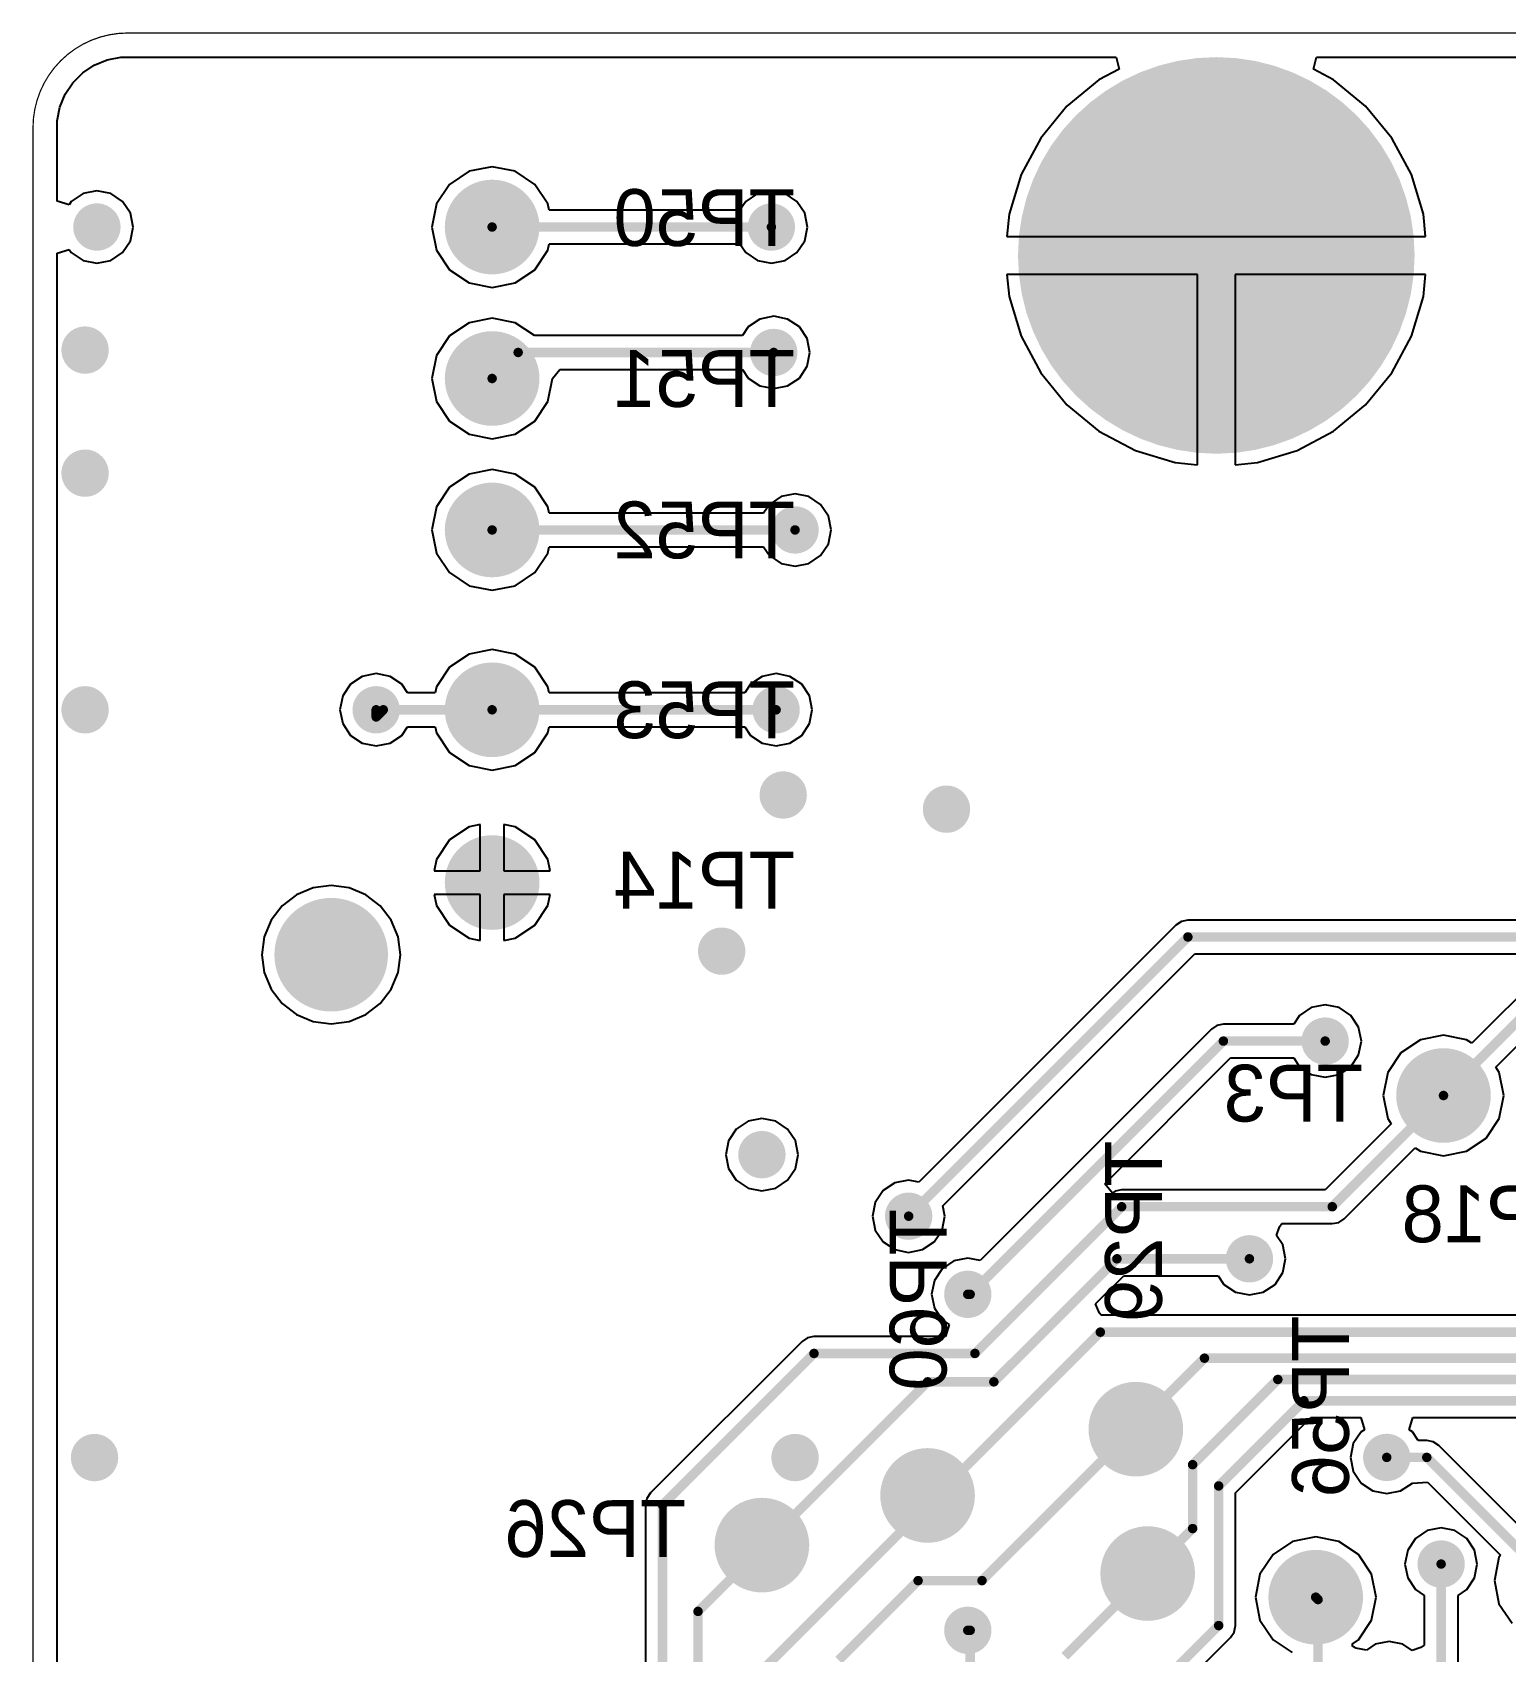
# Model space of a CAD drawing. Extents: x 384 to 458, y 85 to 260.
# Drawn here: x 410.26 to 425.82, y 242.49 to 259.6 of the extents above; entities that cross this region are included whole.
import ezdxf

# ---------------------------------------------------------------- set-up
doc = ezdxf.new("R2010")
doc.units = 0
for name, color, linetype in [('BOTTOMLAYER', 5, 'CONTINUOUS'), ('BOTTOMOVERLAY', 54, 'CONTINUOUS'), ('BOTTOMPASTE', 16, 'CONTINUOUS'), ('MECHANICAL1', 6, 'CONTINUOUS')]:
    doc.layers.add(name, color=color, linetype=linetype)

msp = doc.modelspace()

# ---------------------------------------------------------------- linework, layer by layer
at = {"layer": 'BOTTOMLAYER'}
for p, q in [((411.04550252, 259.308092), (411.18945956, 259.33672796)), ((411.18945956, 259.33672796), (421.70370574, 259.33672796)), ((421.70370574, 259.33672796), (421.73551924, 259.20972796)), ((423.79017096, 259.20972796), (423.82198446, 259.33672796)), ((423.82198446, 259.33672796), (444.70370546, 259.33672796)), ((410.68408084, 259.0666015), (410.78785254, 259.1703732)), ((410.78785254, 259.1703732), (410.90990208, 259.25192498)), ((410.90990208, 259.25192498), (411.04550252, 259.308092)), ((421.73551924, 259.20972796), (421.52351052, 259.09640586)), ((424.00217968, 259.09640586), (423.79017096, 259.20972796)), ((410.60252906, 258.94455196), (410.68408084, 259.0666015)), ((421.52351052, 259.09640586), (421.18547208, 258.81898452)), ((424.34021812, 258.81898452), (424.00217968, 259.09640586)), ((410.54636204, 258.80895152), (410.60252906, 258.94455196)), ((410.51772862, 258.66499702), (410.54636204, 258.80895152)), ((410.51772862, 257.81643636), (410.51772862, 258.66499702)), ((421.18547208, 258.81898452), (420.90805074, 258.48094608)), ((424.61763946, 258.48094608), (424.34021812, 258.81898452)), ((420.90805074, 258.48094608), (420.70190688, 258.0952801)), ((424.82378332, 258.0952801), (424.61763946, 258.48094608)), ((415.1128451599999, 258.17885626), (414.8689823, 258.13034988)), ((415.35670802, 258.13034988), (415.1128451599999, 258.17885626)), ((414.66224408, 257.99221198), (414.52410618, 257.78547376)), ((414.8689823, 258.13034988), (414.66224408, 257.99221198)), ((415.56344624, 257.99221198), (415.35670802, 258.13034988)), ((415.70158414, 257.78547376), (415.56344624, 257.99221198)), ((420.70190688, 258.0952801), (420.5749653, 257.67680748)), ((424.9507249, 257.67680748), (424.82378332, 258.0952801)), ((410.64472862, 257.77791218), (410.51772862, 257.81643636)), ((410.66748702, 257.81197104), (410.64472862, 257.77791218)), ((410.79153046, 257.89485378), (410.66748702, 257.81197104)), ((410.93784716, 257.9239571), (410.79153046, 257.89485378)), ((411.08416386, 257.89485378), (410.93784716, 257.9239571)), ((411.2082073, 257.81197104), (411.08416386, 257.89485378)), ((411.29109004, 257.6879276), (411.2082073, 257.81197104)), ((417.79248674, 257.81197104), (417.73106192, 257.72004082)), ((417.91653018, 257.89485378), (417.79248674, 257.81197104)), ((418.06284688, 257.9239571), (417.91653018, 257.89485378)), ((418.20916358, 257.89485378), (418.06284688, 257.9239571)), ((418.33320702, 257.81197104), (418.20916358, 257.89485378)), ((418.41608976, 257.6879276), (418.33320702, 257.81197104)), ((411.32019336, 257.5416109), (411.29109004, 257.6879276)), ((414.52410618, 257.78547376), (414.4755998, 257.5416109)), ((415.7145991, 257.72004082), (415.70158414, 257.78547376)), ((417.73106192, 257.72004082), (415.7145991, 257.72004082)), ((418.44519308, 257.5416109), (418.41608976, 257.6879276)), ((420.5749653, 257.67680748), (420.5518005, 257.4416111)), ((424.9738897, 257.4416111), (424.9507249, 257.67680748)), ((411.29109004, 257.3952942), (411.32019336, 257.5416109)), ((414.4755998, 257.5416109), (414.52410618, 257.29774804)), ((418.41608976, 257.3952942), (418.44519308, 257.5416109)), ((410.51772862, 257.26678544), (410.64472862, 257.30530962)), ((410.64472862, 257.30530962), (410.66748702, 257.27125076)), ((411.2082073, 257.27125076), (411.29109004, 257.3952942)), ((414.52410618, 257.29774804), (414.66224408, 257.09100982)), ((415.56344624, 257.09100982), (415.70158414, 257.29774804)), ((415.70158414, 257.29774804), (415.7145991, 257.36318098)), ((415.7145991, 257.36318098), (417.73106192, 257.36318098)), ((417.73106192, 257.36318098), (417.79248674, 257.27125076)), ((418.33320702, 257.27125076), (418.41608976, 257.3952942)), ((420.5518005, 257.4416111), (424.9738897, 257.4416111)), ((410.51772862, 209.84649674), (410.51772862, 257.26678544)), ((410.66748702, 257.27125076), (410.79153046, 257.18836802)), ((410.79153046, 257.18836802), (410.93784716, 257.1592647)), ((410.93784716, 257.1592647), (411.08416386, 257.18836802)), ((411.08416386, 257.18836802), (411.2082073, 257.27125076)), ((417.79248674, 257.27125076), (417.91653018, 257.18836802)), ((417.91653018, 257.18836802), (418.06284688, 257.1592647)), ((418.06284688, 257.1592647), (418.20916358, 257.18836802)), ((418.20916358, 257.18836802), (418.33320702, 257.27125076)), ((414.66224408, 257.09100982), (414.8689823, 256.95287192)), ((414.8689823, 256.95287192), (415.1128451599999, 256.90436554)), ((415.1128451599999, 256.90436554), (415.35670802, 256.95287192)), ((415.35670802, 256.95287192), (415.56344624, 257.09100982)), ((422.5628455, 257.0416119), (420.5518005, 257.0416119)), ((420.5518005, 257.0416119), (420.5749653, 256.80641552)), ((422.5628455, 255.0305669), (422.5628455, 257.0416119)), ((424.9738897, 257.0416119), (422.9628446999999, 257.0416119)), ((422.9628446999999, 257.0416119), (422.9628446999999, 255.0305669)), ((424.9507249, 256.80641552), (424.9738897, 257.0416119)), ((420.5749653, 256.80641552), (420.70190688, 256.3879429)), ((424.82378332, 256.3879429), (424.9507249, 256.80641552)), ((418.0878455599999, 256.59895848), (417.9415288599999, 256.56985516)), ((418.2341622599999, 256.56985516), (418.0878455599999, 256.59895848)), ((414.8689823, 256.53035054), (414.66224408, 256.39221264)), ((415.1128451599999, 256.57885692), (414.8689823, 256.53035054)), ((415.35670802, 256.53035054), (415.1128451599999, 256.57885692)), ((415.55921206, 256.3950422), (415.35670802, 256.53035054)), ((417.81748542, 256.48697242), (417.7560606, 256.3950422)), ((417.9415288599999, 256.56985516), (417.81748542, 256.48697242)), ((418.3582057, 256.48697242), (418.2341622599999, 256.56985516)), ((418.44108844, 256.36292898), (418.3582057, 256.48697242)), ((414.66224408, 256.39221264), (414.52410618, 256.18547442)), ((417.7560606, 256.3950422), (415.55921206, 256.3950422)), ((418.47019176, 256.21661228), (418.44108844, 256.36292898)), ((420.70190688, 256.3879429), (420.90805074, 256.00227692)), ((424.61763946, 256.00227692), (424.82378332, 256.3879429)), ((414.52410618, 256.18547442), (414.4755998, 255.94161156)), ((418.44108844, 256.07029558), (418.47019176, 256.21661228)), ((414.4755998, 255.94161156), (414.52410618, 255.6977487)), ((415.70158414, 255.6977487), (415.75009052, 255.94160902)), ((415.75009052, 255.94160902), (415.82934614, 256.03818236)), ((415.82934614, 256.03818236), (417.7560606, 256.03818236)), ((417.7560606, 256.03818236), (417.81748542, 255.94625214)), ((417.81748542, 255.94625214), (417.9415288599999, 255.8633694)), ((418.2341622599999, 255.8633694), (418.3582057, 255.94625214)), ((418.3582057, 255.94625214), (418.44108844, 256.07029558)), ((420.90805074, 256.00227692), (421.18547208, 255.66423848)), ((424.34021812, 255.66423848), (424.61763946, 256.00227692)), ((417.9415288599999, 255.8633694), (418.0878455599999, 255.83426608)), ((418.0878455599999, 255.83426608), (418.2341622599999, 255.8633694)), ((414.52410618, 255.6977487), (414.66224408, 255.49101048)), ((415.56344624, 255.49101048), (415.70158414, 255.6977487)), ((421.18547208, 255.66423848), (421.52351052, 255.38681714)), ((424.00217968, 255.38681714), (424.34021812, 255.66423848)), ((414.66224408, 255.49101048), (414.8689823, 255.35287258)), ((415.35670802, 255.35287258), (415.56344624, 255.49101048)), ((414.8689823, 255.35287258), (415.1128451599999, 255.3043662)), ((415.1128451599999, 255.3043662), (415.35670802, 255.35287258)), ((421.52351052, 255.38681714), (421.9091765, 255.18067328)), ((423.6165137, 255.18067328), (424.00217968, 255.38681714)), ((421.9091765, 255.18067328), (422.32764912, 255.0537317)), ((423.19804108, 255.0537317), (423.6165137, 255.18067328)), ((414.8689823, 254.9303512), (414.66224408, 254.7922133)), ((415.1128451599999, 254.97885758), (414.8689823, 254.9303512)), ((415.35670802, 254.9303512), (415.1128451599999, 254.97885758)), ((415.56344624, 254.7922133), (415.35670802, 254.9303512)), ((422.32764912, 255.0537317), (422.5628455, 255.0305669)), ((422.9628446999999, 255.0305669), (423.19804108, 255.0537317)), ((414.66224408, 254.7922133), (414.52410618, 254.58547508)), ((415.70158414, 254.58547508), (415.56344624, 254.7922133)), ((418.31284384, 254.72395842), (418.16652714, 254.6948551)), ((418.45916054, 254.6948551), (418.31284384, 254.72395842)), ((414.52410618, 254.58547508), (414.4755998, 254.34161222)), ((415.7145991, 254.52004214), (415.70158414, 254.58547508)), ((418.0424837, 254.61197236), (417.98105888, 254.52004214)), ((418.16652714, 254.6948551), (418.0424837, 254.61197236)), ((418.58320398, 254.61197236), (418.45916054, 254.6948551)), ((418.66608672, 254.48792892), (418.58320398, 254.61197236)), ((417.98105888, 254.52004214), (415.7145991, 254.52004214)), ((418.69519004, 254.34161222), (418.66608672, 254.48792892)), ((414.4755998, 254.34161222), (414.52410618, 254.09774936)), ((418.66608672, 254.19529552), (418.69519004, 254.34161222)), ((414.52410618, 254.09774936), (414.66224408, 253.89101114)), ((415.56344624, 253.89101114), (415.70158414, 254.09774936)), ((415.70158414, 254.09774936), (415.7145991, 254.1631823)), ((415.7145991, 254.1631823), (417.98105888, 254.1631823)), ((417.98105888, 254.1631823), (418.0424837, 254.07125208)), ((418.0424837, 254.07125208), (418.16652714, 253.98836934)), ((418.45916054, 253.98836934), (418.58320398, 254.07125208)), ((418.58320398, 254.07125208), (418.66608672, 254.19529552)), ((414.66224408, 253.89101114), (414.8689823, 253.75287324)), ((415.35670802, 253.75287324), (415.56344624, 253.89101114)), ((418.16652714, 253.98836934), (418.31284384, 253.95926602)), ((418.31284384, 253.95926602), (418.45916054, 253.98836934)), ((414.8689823, 253.75287324), (415.1128451599999, 253.70436686)), ((415.1128451599999, 253.70436686), (415.35670802, 253.75287324)), ((414.8689823, 253.03034992), (414.66224408, 252.89221202)), ((415.1128451599999, 253.0788563), (414.8689823, 253.03034992)), ((415.35670802, 253.03034992), (415.1128451599999, 253.0788563)), ((415.56344624, 252.89221202), (415.35670802, 253.03034992)), ((414.66224408, 252.89221202), (414.52410618, 252.6854738)), ((415.70158414, 252.6854738), (415.56344624, 252.89221202)), ((413.6174862, 252.71197108), (413.53460346, 252.58792764)), ((413.74152964, 252.79485382), (413.6174862, 252.71197108)), ((413.88784634, 252.82395714), (413.74152964, 252.79485382)), ((414.03416304, 252.79485382), (413.88784634, 252.82395714)), ((414.15820648, 252.71197108), (414.03416304, 252.79485382)), ((414.2196313, 252.62004086), (414.15820648, 252.71197108)), ((414.52410618, 252.6854738), (414.51109122, 252.62004086)), ((415.7145991, 252.62004086), (415.70158414, 252.6854738)), ((417.84248664, 252.71197108), (417.78106182, 252.62004086)), ((417.96653008, 252.79485382), (417.84248664, 252.71197108)), ((418.11284678, 252.82395714), (417.96653008, 252.79485382)), ((418.25916348, 252.79485382), (418.11284678, 252.82395714)), ((418.38320692, 252.71197108), (418.25916348, 252.79485382)), ((418.46608966, 252.58792764), (418.38320692, 252.71197108)), ((413.53460346, 252.58792764), (413.50550014, 252.44161094)), ((414.51109122, 252.62004086), (414.2196313, 252.62004086)), ((417.78106182, 252.62004086), (415.7145991, 252.62004086)), ((418.49519298, 252.44161094), (418.46608966, 252.58792764)), ((413.50550014, 252.44161094), (413.53460346, 252.29529424)), ((418.46608966, 252.29529424), (418.49519298, 252.44161094)), ((413.53460346, 252.29529424), (413.6174862, 252.1712508)), ((413.6174862, 252.1712508), (413.74152964, 252.08836806)), ((414.03416304, 252.08836806), (414.15820648, 252.1712508)), ((414.15820648, 252.1712508), (414.2196313, 252.26318102)), ((414.2196313, 252.26318102), (414.51109122, 252.26318102)), ((414.51109122, 252.26318102), (414.52410618, 252.19774808)), ((414.52410618, 252.19774808), (414.66224408, 251.99100986)), ((415.56344624, 251.99100986), (415.70158414, 252.19774808)), ((415.70158414, 252.19774808), (415.7145991, 252.26318102)), ((415.7145991, 252.26318102), (417.78106182, 252.26318102)), ((417.78106182, 252.26318102), (417.84248664, 252.1712508)), ((417.84248664, 252.1712508), (417.96653008, 252.08836806)), ((418.25916348, 252.08836806), (418.38320692, 252.1712508)), ((418.38320692, 252.1712508), (418.46608966, 252.29529424)), ((413.74152964, 252.08836806), (413.88784634, 252.05926474)), ((413.88784634, 252.05926474), (414.03416304, 252.08836806)), ((414.66224408, 251.99100986), (414.8689823, 251.85287196)), ((415.35670802, 251.85287196), (415.56344624, 251.99100986)), ((417.96653008, 252.08836806), (418.11284678, 252.05926474)), ((418.11284678, 252.05926474), (418.25916348, 252.08836806)), ((414.8689823, 251.85287196), (415.1128451599999, 251.80436558)), ((415.1128451599999, 251.80436558), (415.35670802, 251.85287196)), ((414.8689823, 251.20534976), (414.66224408, 251.06721186)), ((414.98785938, 251.22899462), (414.8689823, 251.20534976)), ((414.98785938, 250.7416118), (414.98785938, 251.22899462)), ((415.35670802, 251.20534976), (415.23785634, 251.22898954)), ((415.23785634, 251.22898954), (415.23785634, 250.7416118)), ((415.56344624, 251.06721186), (415.35670802, 251.20534976)), ((414.66224408, 251.06721186), (414.52410618, 250.86047364)), ((415.70158414, 250.86047364), (415.56344624, 251.06721186)), ((414.52410618, 250.86047364), (414.50046386, 250.7416118)), ((415.72522646, 250.7416118), (415.70158414, 250.86047364)), ((414.50046386, 250.7416118), (414.98785938, 250.7416118)), ((415.23785634, 250.7416118), (415.72522646, 250.7416118)), ((413.0472181, 250.48739844), (412.8957706, 250.37118836)), ((413.223583, 250.56045138), (413.0472181, 250.48739844)), ((413.41284602, 250.58536878), (413.223583, 250.56045138)), ((413.60210904, 250.56045138), (413.41284602, 250.58536878)), ((413.77847394, 250.48739844), (413.60210904, 250.56045138)), ((413.92992144, 250.37118836), (413.77847394, 250.48739844)), ((414.98785938, 250.49161484), (414.50046132, 250.49161484)), ((414.50046132, 250.49161484), (414.52410618, 250.37274792)), ((414.98785938, 250.00422694), (414.98785938, 250.49161484)), ((415.725229, 250.49161484), (415.23785634, 250.49161484)), ((415.23785634, 250.49161484), (415.23785634, 250.00423202)), ((415.70158414, 250.37274792), (415.725229, 250.49161484)), ((412.8957706, 250.37118836), (412.77956052, 250.21974086)), ((414.04613152, 250.21974086), (413.92992144, 250.37118836)), ((414.52410618, 250.37274792), (414.66224408, 250.1660097)), ((415.56344624, 250.1660097), (415.70158414, 250.37274792)), ((412.77956052, 250.21974086), (412.70650758, 250.04337596)), ((414.11918446, 250.04337596), (414.04613152, 250.21974086)), ((414.66224408, 250.1660097), (414.8689823, 250.0278718)), ((415.35670802, 250.0278718), (415.56344624, 250.1660097)), ((422.3366762799999, 250.16778008), (419.6212842, 247.452388)), ((422.39456288, 250.2064592), (422.3366762799999, 250.16778008)), ((422.4628457, 250.22004058), (422.39456288, 250.2064592)), ((432.71284806, 250.22004058), (422.4628457, 250.22004058)), ((412.70650758, 250.04337596), (412.68159018, 249.85411294)), ((414.14410186, 249.85411294), (414.11918446, 250.04337596)), ((414.8689823, 250.0278718), (414.98785938, 250.00422694)), ((415.23785634, 250.00423202), (415.35670802, 250.0278718)), ((412.68159018, 249.85411294), (412.70650758, 249.66484992)), ((414.11918446, 249.66484992), (414.14410186, 249.85411294)), ((419.87362304, 247.20004916), (422.53675462, 249.86318074)), ((422.53675462, 249.86318074), (432.57510894, 249.86318074)), ((412.70650758, 249.66484992), (412.77956052, 249.48848502)), ((414.04613152, 249.48848502), (414.11918446, 249.66484992)), ((426.21167488, 249.66778108), (425.4621793, 248.9182855)), ((412.77956052, 249.48848502), (412.8957706, 249.33703752)), ((413.92992144, 249.33703752), (414.04613152, 249.48848502)), ((412.8957706, 249.33703752), (413.0472181, 249.22082744)), ((413.77847394, 249.22082744), (413.92992144, 249.33703752)), ((423.76652864, 249.29485574), (423.6424852, 249.211973)), ((423.91284534, 249.32395906), (423.76652864, 249.29485574)), ((424.05916204, 249.29485574), (423.91284534, 249.32395906)), ((424.18320548, 249.211973), (424.05916204, 249.29485574)), ((425.71451814, 248.66594666), (426.41175322, 249.36318174)), ((413.0472181, 249.22082744), (413.223583, 249.1477745)), ((413.223583, 249.1477745), (413.41284602, 249.1228571)), ((413.41284602, 249.1228571), (413.60210904, 249.1477745)), ((413.60210904, 249.1477745), (413.77847394, 249.22082744)), ((422.7695634, 249.1064614), (422.7116768, 249.06778228)), ((422.83784622, 249.12004278), (422.7695634, 249.1064614)), ((423.58106038, 249.12004278), (422.83784622, 249.12004278)), ((423.6424852, 249.211973), (423.58106038, 249.12004278)), ((424.26608822, 249.08792956), (424.18320548, 249.211973)), ((424.29519154, 248.94161286), (424.26608822, 249.08792956)), ((422.7116768, 249.06778228), (420.26713508, 246.62324056)), ((424.26608822, 248.79529616), (424.29519154, 248.94161286)), ((424.91898252, 248.95535172), (424.7122443, 248.81721382)), ((425.16284538, 249.0038581), (424.91898252, 248.95535172)), ((425.40670824, 248.95535172), (425.16284538, 249.0038581)), ((425.4621793, 248.9182855), (425.40670824, 248.95535172)), ((421.58369074, 247.43511854), (422.91175514, 248.76318294)), ((422.91175514, 248.76318294), (423.58106038, 248.76318294)), ((423.58106038, 248.76318294), (423.6424852, 248.67125272)), ((424.18320548, 248.67125272), (424.26608822, 248.79529616)), ((424.7122443, 248.81721382), (424.5741063999999, 248.6104756)), ((423.6424852, 248.67125272), (423.76652864, 248.58836998)), ((423.76652864, 248.58836998), (423.91284534, 248.55926666)), ((423.91284534, 248.55926666), (424.05916204, 248.58836998)), ((424.05916204, 248.58836998), (424.18320548, 248.67125272)), ((424.5741063999999, 248.6104756), (424.52560002, 248.36661274)), ((425.75158436, 248.6104756), (425.71451814, 248.66594666)), ((425.80009074, 248.36661274), (425.75158436, 248.6104756)), ((424.52560002, 248.36661274), (424.5741063999999, 248.12274988)), ((425.75158436, 248.12274988), (425.80009074, 248.36661274)), ((417.81653038, 248.0948556), (417.69248694, 248.01197286)), ((417.96284708, 248.12395892), (417.81653038, 248.0948556)), ((418.10916378, 248.0948556), (417.96284708, 248.12395892)), ((418.23320722, 248.01197286), (418.10916378, 248.0948556)), ((424.61117262, 248.06727882), (423.913935, 247.3700412)), ((424.5741063999999, 248.12274988), (424.61117262, 248.06727882)), ((425.61344646, 247.91601166), (425.75158436, 248.12274988)), ((417.6096042, 247.88792942), (417.58050088, 247.74161272)), ((417.69248694, 248.01197286), (417.6096042, 247.88792942)), ((418.31608996, 247.88792942), (418.23320722, 248.01197286)), ((418.34519328, 247.74161272), (418.31608996, 247.88792942)), ((425.40670824, 247.77787376), (425.61344646, 247.91601166)), ((417.58050088, 247.74161272), (417.6096042, 247.59529602)), ((418.31608996, 247.59529602), (418.34519328, 247.74161272)), ((424.11401334, 247.06544186), (424.86351146, 247.81493998)), ((424.86351146, 247.81493998), (424.91898252, 247.77787376)), ((424.91898252, 247.77787376), (425.16284538, 247.72936738)), ((425.16284538, 247.72936738), (425.40670824, 247.77787376)), ((417.6096042, 247.59529602), (417.69248694, 247.47125258)), ((418.23320722, 247.47125258), (418.31608996, 247.59529602)), ((417.69248694, 247.47125258), (417.81653038, 247.38836984)), ((417.81653038, 247.38836984), (417.96284708, 247.35926652)), ((417.96284708, 247.35926652), (418.10916378, 247.38836984)), ((418.10916378, 247.38836984), (418.23320722, 247.47125258)), ((419.24248638, 247.36197162), (419.15960364, 247.23792818)), ((419.36652982, 247.44485436), (419.24248638, 247.36197162)), ((419.51284652, 247.47395768), (419.36652982, 247.44485436)), ((419.6212842, 247.452388), (419.51284652, 247.47395768)), ((421.66464816, 247.33647002), (421.58369074, 247.43511854)), ((421.7628471, 247.3700412), (421.69456428, 247.35645982)), ((423.913935, 247.3700412), (421.7628471, 247.3700412)), ((419.15960364, 247.23792818), (419.13050032, 247.09161148)), ((419.89519272, 247.09161148), (419.87362304, 247.20004916)), ((421.69456428, 247.35645982), (421.66464816, 247.33647002)), ((419.13050032, 247.09161148), (419.15960364, 246.94529478)), ((419.8660894, 246.94529478), (419.89519272, 247.09161148)), ((423.98784392, 247.01318136), (424.05612674, 247.02676274)), ((424.05612674, 247.02676274), (424.11401334, 247.06544186)), ((419.15960364, 246.94529478), (419.24248638, 246.82125134)), ((419.78320666, 246.82125134), (419.8660894, 246.94529478)), ((423.40044098, 246.88618136), (423.4311699, 246.97802268)), ((423.46608982, 246.78792908), (423.40044098, 246.88618136)), ((423.4311699, 246.97802268), (423.4566969, 247.01318136)), ((423.4566969, 247.01318136), (423.98784392, 247.01318136)), ((419.24248638, 246.82125134), (419.36652982, 246.7383686)), ((419.36652982, 246.7383686), (419.51284652, 246.70926528)), ((419.51284652, 246.70926528), (419.65916322, 246.7383686)), ((419.65916322, 246.7383686), (419.78320666, 246.82125134)), ((423.49519314, 246.64161238), (423.46608982, 246.78792908)), ((419.8674864, 246.536972), (419.78460366, 246.41292856)), ((419.99152984, 246.61985474), (419.8674864, 246.536972)), ((420.13784654, 246.64895806), (419.99152984, 246.61985474)), ((420.26713508, 246.62324056), (420.13784654, 246.64895806)), ((423.46608982, 246.49529568), (423.49519314, 246.64161238)), ((419.78460366, 246.41292856), (419.75550034, 246.26661186)), ((421.488235, 246.16466134), (421.7867561199999, 246.46318246)), ((421.7867561199999, 246.46318246), (422.78106198, 246.46318246)), ((422.78106198, 246.46318246), (422.8424868, 246.37125224)), ((422.8424868, 246.37125224), (422.96653024, 246.2883695)), ((423.25916364, 246.2883695), (423.38320708, 246.37125224)), ((423.38320708, 246.37125224), (423.46608982, 246.49529568)), ((419.75550034, 246.26661186), (419.78460366, 246.12029516)), ((421.5279352, 246.06893382), (421.488235, 246.16466134)), ((422.96653024, 246.2883695), (423.11284694, 246.25926618)), ((423.11284694, 246.25926618), (423.25916364, 246.2883695)), ((419.78460366, 246.12029516), (419.8674864, 245.99625172)), ((419.8674864, 245.99625172), (419.9411337, 245.94704176)), ((421.54821964, 246.04504004), (421.5279352, 246.06893382)), ((430.2661447999999, 246.04504004), (421.54821964, 246.04504004)), ((419.9411337, 245.94704176), (419.90260952, 245.82004176)), ((418.38667656, 245.76778126), (416.78667722, 244.16778192)), ((418.44456316, 245.80646038), (418.38667656, 245.76778126)), ((418.51284598, 245.82004176), (418.44456316, 245.80646038)), ((419.90260952, 245.82004176), (418.51284598, 245.82004176)), ((422.96627624, 244.16770318), (423.76175598, 244.96318292)), ((423.76175598, 244.96318292), (424.28841482, 244.96318292)), ((424.29303, 244.81352358), (424.21014726, 244.68948014)), ((424.28841482, 244.96318292), (424.32694154, 244.83618292)), ((424.32694154, 244.83618292), (424.29303, 244.81352358)), ((424.79983874, 244.83618292), (424.83836546, 244.96318292)), ((424.83375028, 244.81352358), (424.79983874, 244.83618292)), ((424.8951751, 244.72159336), (424.83375028, 244.81352358)), ((424.83836546, 244.96318292), (430.63893806, 244.96318292)), ((424.21014726, 244.68948014), (424.18104394, 244.54316344)), ((424.9862925199999, 244.72159336), (424.8951751, 244.72159336)), ((425.05457534, 244.70801198), (424.9862925199999, 244.72159336)), ((425.11246194, 244.66933286), (425.05457534, 244.70801198)), ((426.00853838, 243.77325642), (425.11246194, 244.66933286)), ((424.18104394, 244.54316344), (424.21014726, 244.39684674)), ((424.21014726, 244.39684674), (424.29303, 244.2728033)), ((424.83374774, 244.2728033), (424.99363058, 244.28348654)), ((424.99363058, 244.28348654), (425.76614618, 243.51097094)), ((416.7479981, 244.10989532), (416.73441672, 244.0416125)), ((416.78667722, 244.16778192), (416.7479981, 244.10989532)), ((422.96627624, 242.76662394), (422.96627624, 244.16770318)), ((424.29303, 244.2728033), (424.41707344, 244.18992056)), ((424.41707344, 244.18992056), (424.56339014, 244.16081724)), ((424.56339014, 244.16081724), (424.70970684, 244.18992056)), ((424.70970684, 244.18992056), (424.83374774, 244.2728033)), ((416.73441672, 244.0416125), (416.73441672, 239.70620588)), ((424.99153, 243.76985536), (424.86748656, 243.68697262)), ((425.1378467, 243.79895868), (424.99153, 243.76985536)), ((425.2841634, 243.76985536), (425.1378467, 243.79895868)), ((425.40820684, 243.68697262), (425.2841634, 243.76985536)), ((423.56898268, 243.65534962), (423.36224446, 243.51721172)), ((423.81284554, 243.703856), (423.56898268, 243.65534962)), ((424.0567084, 243.65534962), (423.81284554, 243.703856)), ((424.26344662, 243.51721172), (424.0567084, 243.65534962)), ((424.86748656, 243.68697262), (424.78460382, 243.56292918)), ((425.49108958, 243.56292918), (425.40820684, 243.68697262)), ((423.36224446, 243.51721172), (423.22410656, 243.3104735)), ((424.40158452, 243.3104735), (424.26344662, 243.51721172)), ((424.78460382, 243.56292918), (424.7555005, 243.41661248)), ((425.5201929, 243.41661248), (425.49108958, 243.56292918)), ((425.74910786, 243.48547442), (425.70060148, 243.24161156)), ((425.76614618, 243.51097094), (425.74910786, 243.48547442)), ((423.22410656, 243.3104735), (423.17560018, 243.06661064)), ((424.4500909, 243.06661064), (424.40158452, 243.3104735)), ((424.7555005, 243.41661248), (424.78460382, 243.27029578)), ((424.78460382, 243.27029578), (424.86748656, 243.14625234)), ((425.40820684, 243.14625234), (425.49108958, 243.27029578)), ((425.49108958, 243.27029578), (425.5201929, 243.41661248)), ((424.86748656, 243.14625234), (424.95941678, 243.08482752)), ((424.95941678, 243.08482752), (424.95941678, 242.5604623)), ((425.31627662, 243.08482752), (425.40820684, 243.14625234)), ((425.31627662, 240.9279535), (425.31627662, 243.08482752)), ((425.70060148, 243.24161156), (425.74910786, 242.9977487)), ((423.17560018, 243.06661064), (423.22410656, 242.82274778)), ((424.40158452, 242.82274778), (424.4500909, 243.06661064)), ((425.74910786, 242.9977487), (425.88724576, 242.79101048)), ((422.95269486, 242.69832842), (422.96627878, 242.76661124)), ((422.96627878, 242.76661124), (422.96627624, 242.76662394)), ((423.22410656, 242.82274778), (423.36224446, 242.61600956)), ((424.26344662, 242.61600956), (424.40158452, 242.82274778)), ((420.56830542, 240.2947315), (422.91401574, 242.64044182)), ((422.91401574, 242.64044182), (422.95269486, 242.69832842)), ((423.36224446, 242.61600956), (423.5637452, 242.48137178)), ((424.19708404, 242.57166878), (424.26344662, 242.61600956)), ((424.20465578, 242.5467082), (424.19708404, 242.57166878)), ((424.58784526, 242.59895854), (424.44152856, 242.56985522)), ((424.73416196, 242.56985522), (424.58784526, 242.59895854)), ((424.23782056, 242.52914918), (424.20465578, 242.5467082)), ((424.3490877999999, 242.5080875), (424.23782056, 242.52914918)), ((424.44152856, 242.56985522), (424.3490877999999, 242.5080875)), ((424.83241678, 242.50420384), (424.73416196, 242.56985522)), ((424.92425302, 242.53493022), (424.83241678, 242.50420384)), ((424.95941678, 242.5604623), (424.92425302, 242.53493022))]:
    msp.add_line(p, q, dxfattribs=at)
for points, const_width in [([(421.71534656, 257.2416115, 1), (423.81034364, 257.2416115, 1)], 2.09499962), ([(414.86284566, 257.5416109, 1), (415.36284466, 257.5416109, 1)], 0.499999), ([(410.81284868, 257.5416109, 1), (411.06284564, 257.5416109, 1)], 0.2499995), ([(417.9378484, 257.5416109, 1), (418.18784536, 257.5416109, 1)], 0.2499995), ([(415.08784648, 257.5416109, 1), (415.13784384, 257.5416109, 1)], 0.0499999), ([(418.0378482, 257.5416109, 1), (418.0878455599999, 257.5416109, 1)], 0.0499999), ([(410.68784512, 256.24161096, 1), (410.93784208, 256.24161096, 1)], 0.2499995), ([(414.86284566, 255.94161156, 1), (415.36284466, 255.94161156, 1)], 0.499999), ([(417.96284708, 256.21661228, 1), (418.21284404, 256.21661228, 1)], 0.2499995), ([(415.36284974, 256.21661228, 1), (415.4128471, 256.21661228, 1)], 0.0499999), ([(415.36284974, 256.21661228, 1), (415.4128471, 256.21661228, 1)], 0.0499999), ([(418.06284688, 256.21661228, 1), (418.11284424, 256.21661228, 1)], 0.0499999), ([(415.08784902, 255.94161156, 1), (415.13784638, 255.94161156, 1)], 0.0499999), ([(410.68784512, 254.94161102, 1), (410.93784208, 254.94161102, 1)], 0.2499995), ([(414.86284566, 254.34161222, 1), (415.36284466, 254.34161222, 1)], 0.499999), ([(418.18784536, 254.34161222, 1), (418.43784232, 254.34161222, 1)], 0.2499995), ([(415.08784648, 254.34161222, 1), (415.13784384, 254.34161222, 1)], 0.0499999), ([(418.28784516, 254.34161222, 1), (418.33784252, 254.34161222, 1)], 0.0499999), ([(414.86284566, 252.44161094, 1), (415.36284466, 252.44161094, 1)], 0.499999), ([(410.68784512, 252.44161094, 1), (410.93784208, 252.44161094, 1)], 0.2499995), ([(413.76284786, 252.44161094, 1), (414.01284482, 252.44161094, 1)], 0.2499995), ([(417.9878483, 252.44161094, 1), (418.23784526, 252.44161094, 1)], 0.2499995), ([(413.86284766, 252.44161094, 1), (413.91284502, 252.44161094, 1)], 0.0499999), ([(413.86284766, 252.36661236, 1), (413.91284502, 252.36661236, 1)], 0.0499999), ([(413.86284766, 252.36661236, 1), (413.91284502, 252.36661236, 1)], 0.0499999), ([(413.93784624, 252.44161094, 1), (413.9878436, 252.44161094, 1)], 0.0499999), ([(413.93784624, 252.44161094, 1), (413.9878436, 252.44161094, 1)], 0.0499999), ([(415.08784648, 252.44161094, 1), (415.13784384, 252.44161094, 1)], 0.0499999), ([(415.08784648, 252.44161094, 1), (415.13784384, 252.44161094, 1)], 0.0499999), ([(418.0878481, 252.44161094, 1), (418.13784546, 252.44161094, 1)], 0.0499999), ([(418.06284688, 251.54161274, 1), (418.31284384, 251.54161274, 1)], 0.2499995), ([(419.78784724, 251.3916105, 1), (420.0378442, 251.3916105, 1)], 0.2499995), ([(414.86284566, 250.61661078, 1), (415.36284466, 250.61661078, 1)], 0.499999), ([(413.11284662, 249.85411294, 1), (413.71284542, 249.85411294, 1)], 0.5999987999999999), ([(417.41284818, 249.89161096, 1), (417.66284514, 249.89161096, 1)], 0.2499995), ([(422.43784702, 250.04161066, 1), (422.48784438, 250.04161066, 1)], 0.0499999), ([(422.43784702, 250.04161066, 1), (422.48784438, 250.04161066, 1)], 0.0499999), ([(423.78784686, 248.94161286, 1), (424.03784382, 248.94161286, 1)], 0.2499995), ([(422.81284754, 248.94161286, 1), (422.8628449, 248.94161286, 1)], 0.0499999), ([(422.81284754, 248.94161286, 1), (422.8628449, 248.94161286, 1)], 0.0499999), ([(423.88784666, 248.94161286, 1), (423.93784402, 248.94161286, 1)], 0.0499999), ([(424.91284588, 248.36661274, 1), (425.41284488, 248.36661274, 1)], 0.499999), ([(425.1378467, 248.36661274, 1), (425.18784406, 248.36661274, 1)], 0.0499999), ([(425.1378467, 248.36661274, 1), (425.18784406, 248.36661274, 1)], 0.0499999), ([(417.8378486, 247.74161272, 1), (418.0878455599999, 247.74161272, 1)], 0.2499995), ([(419.38784804, 247.09161148, 1), (419.637845, 247.09161148, 1)], 0.2499995), ([(421.73784842, 247.19161128, 1), (421.78784578, 247.19161128, 1)], 0.0499999), ([(421.73784842, 247.19161128, 1), (421.78784578, 247.19161128, 1)], 0.0499999), ([(423.96284524, 247.19161128, 1), (424.0128426, 247.19161128, 1)], 0.0499999), ([(423.96284524, 247.19161128, 1), (424.0128426, 247.19161128, 1)], 0.0499999), ([(419.48784784, 247.09161148, 1), (419.5378452, 247.09161148, 1)], 0.0499999), ([(422.98784846, 246.64161238, 1), (423.23784542, 246.64161238, 1)], 0.2499995), ([(421.68784852, 246.64161238, 1), (421.73784588, 246.64161238, 1)], 0.0499999), ([(421.68784852, 246.64161238, 1), (421.73784588, 246.64161238, 1)], 0.0499999), ([(423.08784826, 246.64161238, 1), (423.13784562, 246.64161238, 1)], 0.0499999), ([(420.01284806, 246.26661186, 1), (420.26284502, 246.26661186, 1)], 0.2499995), ([(420.11284786, 246.26661186, 1), (420.16284522, 246.26661186, 1)], 0.0499999), ([(420.13784654, 246.26661186, 1), (420.1878439, 246.26661186, 1)], 0.0499999), ([(420.13784654, 246.26661186, 1), (420.1878439, 246.26661186, 1)], 0.0499999), ([(421.51284506, 245.86661012, 1), (421.56284242, 245.86661012, 1)], 0.0499999), ([(421.51284506, 245.86661012, 1), (421.56284242, 245.86661012, 1)], 0.0499999), ([(418.4878473, 245.64161184, 1), (418.53784466, 245.64161184, 1)], 0.0499999), ([(418.4878473, 245.64161184, 1), (418.53784466, 245.64161184, 1)], 0.0499999), ([(420.18784898, 245.64161184, 1), (420.23784634, 245.64161184, 1)], 0.0499999), ([(420.18784898, 245.64161184, 1), (420.23784634, 245.64161184, 1)], 0.0499999), ([(422.61284794, 245.59161194, 1), (422.6628453, 245.59161194, 1)], 0.0499999), ([(422.61284794, 245.59161194, 1), (422.6628453, 245.59161194, 1)], 0.0499999), ([(419.68784744, 245.34161244, 1), (419.7378448, 245.34161244, 1)], 0.0499999), ([(419.68784744, 245.34161244, 1), (419.7378448, 245.34161244, 1)], 0.0499999), ([(420.38784858, 245.34161244, 1), (420.43784594, 245.34161244, 1)], 0.0499999), ([(420.38784858, 245.34161244, 1), (420.43784594, 245.34161244, 1)], 0.0499999), ([(421.6628473, 244.8416109, 1), (422.1628463, 244.8416109, 1)], 0.499999), ([(423.38784512, 245.36661112, 1), (423.43784248, 245.36661112, 1)], 0.0499999), ([(423.38784512, 245.36661112, 1), (423.43784248, 245.36661112, 1)], 0.0499999), ([(423.66284838, 245.14161284, 1), (423.71284574, 245.14161284, 1)], 0.0499999), ([(423.66284838, 245.14161284, 1), (423.71284574, 245.14161284, 1)], 0.0499999), ([(410.78784746, 244.5416115, 1), (411.03784442, 244.5416115, 1)], 0.2499995), ([(418.1878479, 244.5416115, 1), (418.43784486, 244.5416115, 1)], 0.2499995), ([(419.46284662, 244.1416123, 1), (419.96284562, 244.1416123, 1)], 0.499999), ([(424.43839166, 244.54316344, 1), (424.68838862, 244.54316344, 1)], 0.2499995), ([(422.48784692, 244.46661292, 1), (422.53784428, 244.46661292, 1)], 0.0499999), ([(422.48784692, 244.46661292, 1), (422.53784428, 244.46661292, 1)], 0.0499999), ([(424.53839146, 244.54316344, 1), (424.58838882, 244.54316344, 1)], 0.0499999), ([(424.96129384, 244.54316344, 1), (425.0112912, 244.54316344, 1)], 0.0499999), ([(424.96129384, 244.54316344, 1), (425.0112912, 244.54316344, 1)], 0.0499999), ([(422.76284764, 244.2416121, 1), (422.812845, 244.2416121, 1)], 0.0499999), ([(422.76284764, 244.2416121, 1), (422.812845, 244.2416121, 1)], 0.0499999), ([(417.71284758, 243.61661208, 1), (418.21284658, 243.61661208, 1)], 0.499999), ([(416.88784796, 244.0416125, 1), (416.93784532, 244.0416125, 1)], 0.0499999), ([(416.88784796, 244.0416125, 1), (416.93784532, 244.0416125, 1)], 0.0499999), ([(421.78784578, 243.31661268, 1), (422.28784478, 243.31661268, 1)], 0.499999), ([(422.48784692, 243.79161046, 1), (422.53784428, 243.79161046, 1)], 0.0499999), ([(422.48784692, 243.79161046, 1), (422.53784428, 243.79161046, 1)], 0.0499999), ([(425.01284822, 243.41661248, 1), (425.26284518, 243.41661248, 1)], 0.2499995), ([(423.56284604, 243.06661064, 1), (424.06284504, 243.06661064, 1)], 0.499999), ([(425.11284802, 243.41661248, 1), (425.16284538, 243.41661248, 1)], 0.0499999), ([(419.5878476399999, 243.24161156, 1), (419.637845, 243.24161156, 1)], 0.0499999), ([(419.5878476399999, 243.24161156, 1), (419.637845, 243.24161156, 1)], 0.0499999), ([(420.26284756, 243.24161156, 1), (420.31284492, 243.24161156, 1)], 0.0499999), ([(420.26284756, 243.24161156, 1), (420.31284492, 243.24161156, 1)], 0.0499999), ([(423.78784686, 243.06661064, 1), (423.83784422, 243.06661064, 1)], 0.0499999), ([(423.81284808, 243.04160942, 1), (423.86284544, 243.04160942, 1)], 0.0499999), ([(423.81284808, 243.04160942, 1), (423.86284544, 243.04160942, 1)], 0.0499999), ([(417.26284848, 242.91661348, 1), (417.31284584, 242.91661348, 1)], 0.0499999), ([(417.26284848, 242.91661348, 1), (417.31284584, 242.91661348, 1)], 0.0499999), ([(420.01284806, 242.71661134, 1), (420.26284502, 242.71661134, 1)], 0.2499995), ([(420.11284786, 242.71661134, 1), (420.16284522, 242.71661134, 1)], 0.0499999), ([(420.137844, 242.71661134, 1), (420.18784136, 242.71661134, 1)], 0.0499999), ([(420.137844, 242.71661134, 1), (420.18784136, 242.71661134, 1)], 0.0499999), ([(420.13784654, 242.71661388, 1), (420.1878439, 242.71661388, 1)], 0.0499999), ([(420.13784654, 242.71661388, 1), (420.1878439, 242.71661388, 1)], 0.0499999), ([(422.76284764, 242.76661124, 1), (422.812845, 242.76661124, 1)], 0.0499999), ([(422.76284764, 242.76661124, 1), (422.812845, 242.76661124, 1)], 0.0499999)]:
    msp.add_lwpolyline(points, format="xyb", close=True, dxfattribs=dict(at, const_width=const_width))
at = {"layer": 'BOTTOMLAYER', "const_width": 0.0999998}
for points in [[(415.1128451599999, 257.5416109), (418.06284688, 257.5416109)], [(415.1128477, 255.94161156), (415.38784842, 256.21661228)], [(415.38784842, 256.21661228), (418.0878455599999, 256.21661228)], [(415.1128451599999, 254.34161222), (418.31284384, 254.34161222)], [(413.88784634, 252.36661236), (413.96284492, 252.44161094)], [(413.88784634, 252.36661236), (413.88784634, 252.44161094)], [(413.96284492, 252.44161094), (415.1128451599999, 252.44161094)], [(415.1128451599999, 252.44161094), (418.11284678, 252.44161094)], [(419.51284652, 247.09161148), (422.4628457, 250.04161066)], [(422.4628457, 250.04161066), (432.71284806, 250.04161066)], [(425.16284538, 248.36661274), (426.3378443, 249.54161166)], [(420.16284522, 246.26661186), (422.83784622, 248.94161286)], [(422.83784622, 248.94161286), (423.91284534, 248.94161286)], [(423.98784392, 247.19161128), (425.16284538, 248.36661274)], [(420.21284766, 245.64161184), (421.7628471, 247.19161128)], [(421.7628471, 247.19161128), (423.98784392, 247.19161128)], [(420.41284726, 245.34161244), (421.7128472, 246.64161238)], [(421.7128472, 246.64161238), (423.11284694, 246.64161238)], [(420.13784654, 246.26661186), (420.16284522, 246.26661186)], [(417.71284504, 242.04161142), (421.53784374, 245.86661012)], [(421.53784374, 245.86661012), (431.1878473, 245.86661012)], [(416.91284664, 244.0416125), (418.51284598, 245.64161184)], [(418.51284598, 245.64161184), (420.21284766, 245.64161184)], [(420.28784624, 243.24161156), (422.63784662, 245.59161194)], [(422.63784662, 245.59161194), (431.11284618, 245.59161194)], [(417.28784716, 242.91661348), (419.71284612, 245.34161244)], [(419.71284612, 245.34161244), (420.41284726, 245.34161244)], [(422.5128456, 244.46661292), (423.4128438, 245.36661112)], [(423.4128438, 245.36661112), (430.9878451599999, 245.36661112)], [(422.78784632, 244.2416121), (423.68784706, 245.14161284)], [(423.68784706, 245.14161284), (430.71284698, 245.14161284)], [(422.5128456, 243.79161046), (422.5128456, 244.46661292)], [(424.56339014, 244.54316344), (424.9862925199999, 244.54316344)], [(424.9862925199999, 244.54316344), (426.2878444, 243.24161156)], [(422.78784632, 242.76661124), (422.78784632, 244.2416121)], [(416.91284664, 239.63229696), (416.91284664, 244.0416125)], [(421.16284576, 242.44161062), (422.5128456, 243.79161046)], [(425.1378467, 240.66661036), (425.1378467, 243.41661248)], [(418.77304104, 242.40180628), (419.61284632, 243.24161156)], [(419.61284632, 243.24161156), (420.28784624, 243.24161156)], [(423.81284554, 243.06661064), (423.83784676, 243.04160942)], [(423.83784676, 242.21661234), (423.83784676, 243.04160942)], [(417.28784716, 239.72445578), (417.28784716, 242.91661348)], [(420.13784654, 242.71661134), (420.16284268, 242.71661134)], [(420.16284268, 242.71661134), (420.16284522, 242.71661388)], [(420.16284522, 241.7166108), (420.16284522, 242.71661388)], [(420.4421359999999, 240.42090092), (422.78784632, 242.76661124)]]:
    msp.add_lwpolyline(points, dxfattribs=at)
at = {"layer": 'BOTTOMPASTE'}
for points in [[(415.1128451599999, 257.5416109, 1), (415.1128451599999, 257.5416109, 1)], [(415.1128451599999, 255.94161156, 1), (415.1128451599999, 255.94161156, 1)], [(415.1128451599999, 254.34161222, 1), (415.1128451599999, 254.34161222, 1)], [(415.1128451599999, 252.44161094, 1), (415.1128451599999, 252.44161094, 1)], [(415.1128451599999, 250.61661078, 1), (415.1128451599999, 250.61661078, 1)], [(425.16284538, 248.36661274, 1), (425.16284538, 248.36661274, 1)], [(421.9128468, 244.8416109, 1), (421.9128468, 244.8416109, 1)], [(419.71284612, 244.1416123, 1), (419.71284612, 244.1416123, 1)], [(417.96284708, 243.61661208, 1), (417.96284708, 243.61661208, 1)], [(422.03784528, 243.31661268, 1), (422.03784528, 243.31661268, 1)], [(423.81284554, 243.06661064, 1), (423.81284554, 243.06661064, 1)]]:
    msp.add_lwpolyline(points, format="xyb", close=True, dxfattribs=at)
at = {"layer": 'MECHANICAL1', "const_width": 0.01299972}
msp.add_lwpolyline([(410.2628447, 258.59161134, -0.414213562372877), (411.26284524, 259.59161188)], format="xyb", dxfattribs=at)
at = {"layer": 'MECHANICAL1'}
for points, const_width in [([(411.25959658, 259.59161188, 1), (411.2660939, 259.59161188, 1)], 0.00649986), ([(411.25967024, 259.59161188, 1), (411.26602024, 259.59161188, 1)], 0.00635), ([(410.25959604, 258.59161134, 1), (410.26609336, 258.59161134, 1)], 0.00649986), ([(410.2596697, 258.59161134, 1), (410.2660197, 258.59161134, 1)], 0.00635)]:
    msp.add_lwpolyline(points, format="xyb", close=True, dxfattribs=dict(at, const_width=const_width))
at = {"layer": 'MECHANICAL1', "const_width": 0.0127}
for points in [[(411.26284524, 259.59161188), (457.26284722, 259.59161188)], [(410.2628447, 209.59161282), (410.2628447, 258.59161134)]]:
    msp.add_lwpolyline(points, dxfattribs=at)

# ---------------------------------------------------------------- texts
at = {"layer": 'BOTTOMOVERLAY', "text_generation_flag": 2}
for s, p in [('TP50', (418.31284638, 257.3416113)), ('TP51', (418.31284638, 255.64161216)), ('TP52', (418.31284638, 254.04161282)), ('TP53', (418.31284638, 252.14161154)), ('TP14', (418.31284638, 250.34161006)), ('TP3', (424.31284708, 248.09161202)), ('TP18', (426.63784878, 246.81661076)), ('TP26', (417.16284614, 243.49161106))]:
    msp.add_text(s, height=0.5999987999999999, dxfattribs=at).set_placement(p)
for s, p in [('TP29', (422.18784498, 247.89160988)), ('TP60', (419.91284572, 247.1666126)), ('TP56', (424.16284484, 246.04161104))]:
    msp.add_text(s, height=0.5999987999999999, rotation=90, dxfattribs=at).set_placement(p)

doc.saveas('drawing.dxf')
